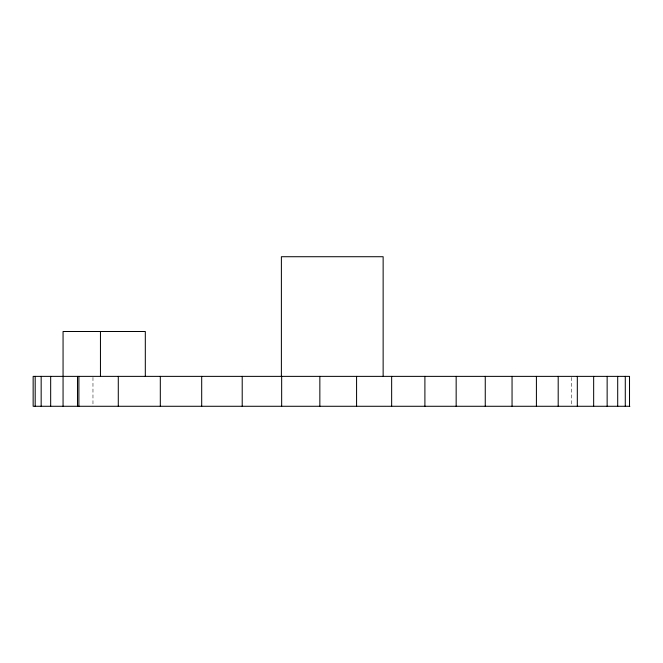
<?xml version="1.0" encoding="UTF-8"?>
<svg xmlns="http://www.w3.org/2000/svg" width="663" height="663" viewBox="0 0 663 663"><rect width="100%" height="100%" fill="white"/><g stroke="black" fill="none" stroke-linecap="round" stroke-linejoin="round"><path stroke-width="0.5" stroke-dasharray="3.31 2.49" d="M571.556 377.396L571.556 405.25M92.969 377.396L92.969 405.25"/><path stroke-width="0.99" d="M629.85 406.278L33.15 406.278L33.15 376.369L629.519 376.369L629.519 406.278M625.284 376.369L625.284 406.278M617.701 376.369L617.701 406.278M607.142 376.369L607.142 406.278M593.658 376.369L593.658 406.278M577.316 376.369L577.316 406.278M558.196 376.369L558.196 406.278M536.408 376.369L536.408 406.278M512.051 376.369L512.051 406.278M485.258 376.369L485.258 406.278M456.161 376.369L456.161 406.278M424.9 376.369L424.9 406.278M391.651 376.369L391.651 406.278M383.139 376.369L383.139 256.722L281.385 256.722L281.385 376.369M356.578 376.369L356.578 406.278M319.848 376.369L319.848 406.278M281.659 376.369L281.659 406.278M242.21 376.369L242.21 406.278M201.693 376.369L201.693 406.278M160.313 376.369L160.313 406.278M145.313 376.369L145.313 331.5L63.06 331.5L63.06 406.278M118.287 376.369L118.287 406.278M100.453 331.5L100.453 376.369M78.889 376.369L78.889 406.278M77.488 376.369L77.488 406.278M50.67 376.369L50.67 406.278M41.164 376.369L41.164 406.278M35.189 376.369L35.189 406.278"/></g></svg>
